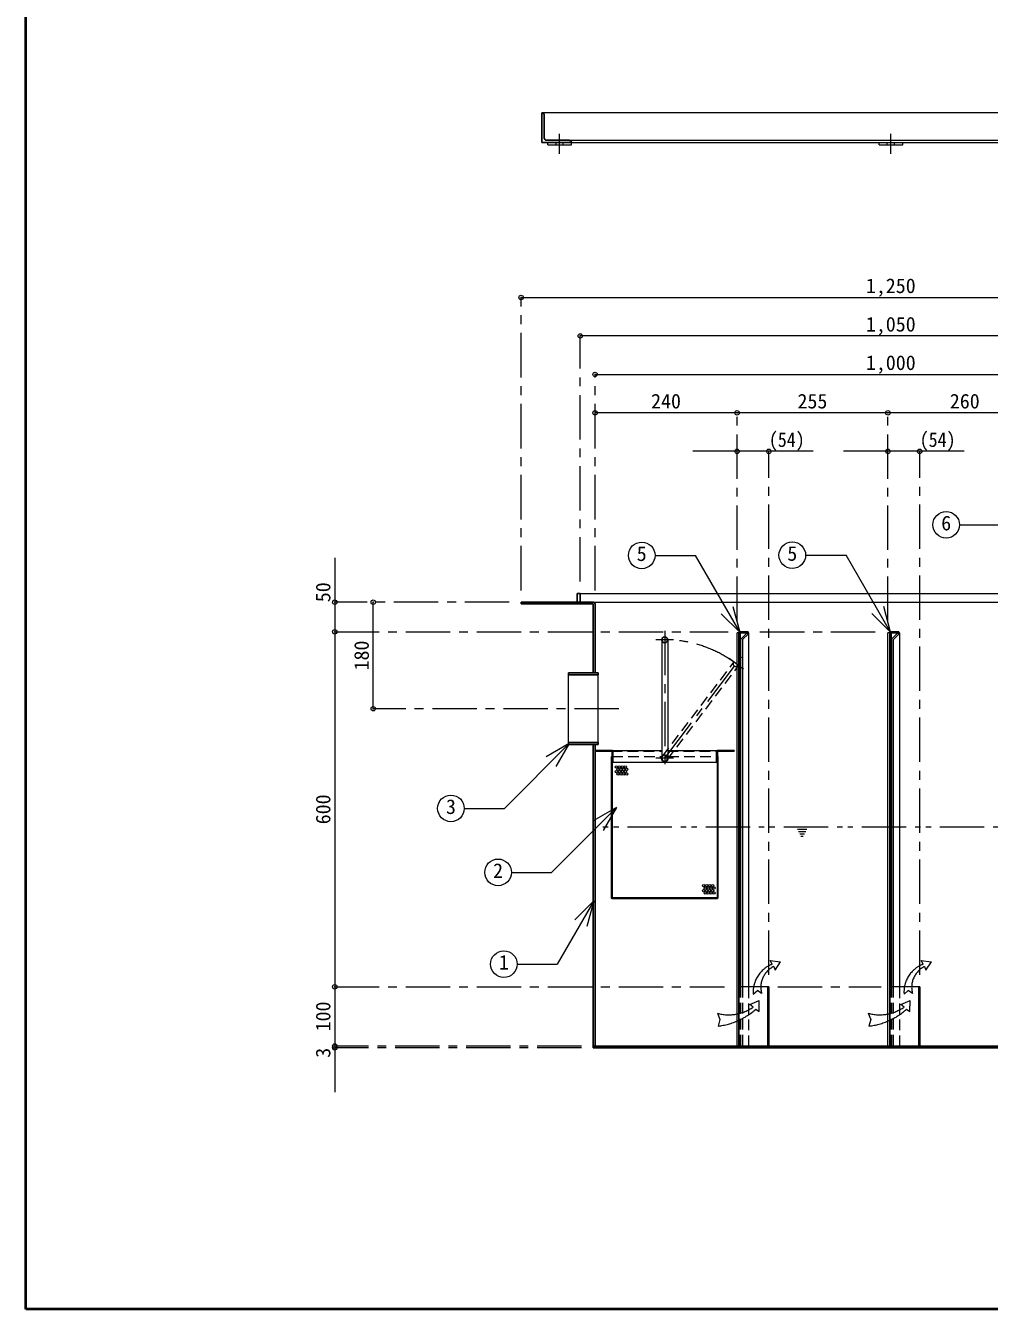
# Model space of a CAD drawing. Units: millimetres at full size, sheet at 1:15. Extents: x -3184 to 2891, y -2037 to 2178.
# Drawn here: x -3184 to -1555, y -2037 to 132 of the extents above; entities that cross this region are included whole.
import ezdxf
from ezdxf.enums import TextEntityAlignment as Align

# ---------------------------------------------------------------- set-up
doc = ezdxf.new("R2010")
doc.units = ezdxf.units.MM
doc.header["$LTSCALE"] = 15
doc.header["$PDMODE"] = 32
doc.header["$PDSIZE"] = 7.5
for name, pattern in [('CHAIN1', [8, 5, -1, 1, -1]), ('DASHED1', [1.8, 1.2, -0.6]), ('DOUBLE_CHAIN1', [8.8, 5, -1, 0.6, -0.6, 0.6, -1])]:
    doc.linetypes.add(name, pattern=pattern)
doc.layers.add('0-0', color=4, linetype='Continuous', lineweight=9)
doc.styles.add('ＭＳ ゴシック', font='')
doc.styles.get('ＭＳ ゴシック').set_extended_font_data('MS Gothic')

msp = doc.modelspace()

# ---------------------------------------------------------------- linework, layer by layer
at = {"layer": '0-0', "color": 1, "lineweight": 40}
for p, q in [((-3184.2, -2037.13), (-3184.2, 2177.87)), ((2890.8, -2037.13), (-3184.2, -2037.13))]:
    msp.add_line(p, q, dxfattribs=at)
at = {"layer": '0-0', "color": 5, "lineweight": 25}
for p, q in [((-2311.7, -65.33), (-2311.7, -15.33)), ((-2307.7, -57.33), (-2307.7, -19.33)), ((-2303.7, -61.33), (-2265.7, -61.33)), ((-2311.7, -65.33), (-2261.7, -65.33)), ((-2346.7, -845.13), (-2346.7, -842.13)), ((-2224.7, -842.13), (-2346.7, -842.13)), ((-2226.2, -845.13), (-2346.7, -845.13)), ((-2251.7, -842.13), (-2251.7, -827.13)), ((-2251.7, -827.13), (-2246.7, -827.13)), ((-2246.7, -842.13), (-2246.7, -827.13)), ((-2221.7, -845.13), (-2221.7, -961.63)), ((-2224.7, -846.63), (-2224.7, -961.63)), ((-1977.95, -893.63), (-1977.95, -1492.13)), ((-1976.45, -892.13), (-1962.95, -892.13)), ((-1976.45, -894.38), (-1976.45, -1492.13)), ((-1975.7, -893.63), (-1962.95, -893.63)), ((-1962.95, -893.63), (-1962.95, -892.13)), ((-1722.95, -893.63), (-1722.95, -1492.13)), ((-1721.45, -892.13), (-1707.95, -892.13)), ((-1721.45, -894.38), (-1721.45, -1492.13)), ((-1720.7, -893.63), (-1707.95, -893.63)), ((-1707.95, -893.63), (-1707.95, -892.13)), ((-2266.7, -961.63), (-2216.7, -961.63)), ((-2266.7, -961.63), (-2266.7, -965.13)), ((-2266.7, -965.13), (-2216.7, -965.13)), ((-2216.7, -961.63), (-2216.7, -965.13)), ((-2266.7, -1079.13), (-2216.7, -1079.13)), ((-2266.7, -1079.13), (-2266.7, -1082.63)), ((-2266.7, -1082.63), (-2216.7, -1082.63)), ((-2224.7, -1082.63), (-2224.7, -1595.13)), ((-2221.7, -1592.13), (-2221.7, -1082.63)), ((-2216.7, -1079.13), (-2216.7, -1082.63)), ((-2221.45, -1092.63), (-2221.45, -1094.13)), ((-2192.95, -1092.63), (-2221.45, -1092.63)), ((-2193.7, -1094.13), (-2221.45, -1094.13)), ((-2193.95, -1102.63), (-2192.95, -1102.63)), ((-2193.95, -1341.63), (-2193.95, -1102.63)), ((-2192.95, -1341.13), (-2192.95, -1094.88)), ((-2191.45, -1094.13), (-2191.45, -1112.63)), ((-2016.45, -1094.13), (-2016.45, -1112.63)), ((-2014.95, -1092.63), (-1986.45, -1092.63)), ((-2014.95, -1341.13), (-2014.95, -1094.88)), ((-2014.95, -1102.63), (-2013.95, -1102.63)), ((-2014.2, -1094.13), (-1986.45, -1094.13)), ((-2013.95, -1341.63), (-2013.95, -1102.63)), ((-1986.45, -1094.13), (-1986.45, -1092.63)), ((-2192.95, -1112.63), (-2191.45, -1112.63)), ((-2016.45, -1112.63), (-2014.95, -1112.63)), ((-2014.95, -1342.63), (-2192.95, -1342.63)), ((-2015.45, -1341.63), (-2192.45, -1341.63)), ((-1976.45, -1492.13), (-1977.95, -1492.13)), ((-1929.45, -1492.13), (-1929.45, -1592.13)), ((-1927.95, -1492.13), (-1929.45, -1492.13)), ((-1927.95, -1492.13), (-1927.95, -1592.13)), ((-1721.45, -1492.13), (-1722.95, -1492.13)), ((-1674.45, -1492.13), (-1674.45, -1592.13)), ((-1672.95, -1492.13), (-1674.45, -1492.13)), ((-1672.95, -1492.13), (-1672.95, -1592.13)), ((-1218.7, -1592.13), (-2224.7, -1592.13)), ((-1218.7, -1595.13), (-2224.7, -1595.13))]:
    msp.add_line(p, q, dxfattribs=at)
at = {"layer": '0-0', "color": 7, "lineweight": 18}
for p, q in [((-1131.7, -15.33), (-2311.7, -15.33)), ((-2265.7, -61.33), (-1177.7, -61.33)), ((-2261.7, -65.33), (-1181.7, -65.33)), ((-1605.63, -711.29), (-1537.18, -711.29)), ((-2120.35, -763.01), (-2051.89, -763.01)), ((-1976.65, -893.33), (-2051.89, -763.01)), ((-1865.81, -762.67), (-1797.36, -762.67)), ((-1722.12, -892.99), (-1797.36, -762.67)), ((-1976.65, -893.33), (-2008.47, -861.51)), ((-1976.65, -893.33), (-1988.3, -849.87)), ((-1722.12, -892.99), (-1753.94, -861.17)), ((-1722.12, -892.99), (-1733.76, -849.53)), ((-2108.95, -905.63), (-2108.95, -1105.63)), ((-2098.95, -905.63), (-2098.95, -1105.63)), ((-1978.7, -893.63), (-1981.7, -893.63)), ((-1981.7, -1592.13), (-1981.7, -893.63)), ((-1978.7, -1592.13), (-1978.7, -893.63)), ((-1975.7, -905.87), (-1975.7, -1492.13)), ((-1974.82, -903.75), (-1964.7, -893.63)), ((-1972.7, -906.49), (-1972.7, -1492.13)), ((-1972.26, -905.43), (-1962.58, -895.75)), ((-1964.7, -893.63), (-1962.58, -895.75)), ((-1723.7, -893.63), (-1726.7, -893.63)), ((-1726.7, -1592.13), (-1726.7, -893.63)), ((-1723.7, -1592.13), (-1723.7, -893.63)), ((-1720.7, -905.87), (-1720.7, -1492.13)), ((-1719.82, -903.75), (-1709.7, -893.63)), ((-1717.7, -906.49), (-1717.7, -1492.13)), ((-1717.26, -905.43), (-1707.58, -895.75)), ((-1709.7, -893.63), (-1707.58, -895.75)), ((-2266.7, -1079.13), (-2266.7, -965.13)), ((-2216.7, -1079.13), (-2216.7, -965.13)), ((-2265.4, -1080.89), (-2375.07, -1190.56)), ((-2265.4, -1080.89), (-2304.38, -1103.39)), ((-2265.4, -1080.89), (-2287.9, -1119.87)), ((-2442.83, -1190.56), (-2375.07, -1190.56)), ((-2185.74, -1189.04), (-2295.41, -1298.7)), ((-2185.74, -1189.04), (-2224.71, -1211.54)), ((-2185.74, -1189.04), (-2208.24, -1228.01)), ((-2363.16, -1298.7), (-2295.41, -1298.7)), ((-2223.98, -1346.88), (-2285.64, -1453.68)), ((-2223.98, -1346.88), (-2255.8, -1378.7)), ((-2223.98, -1346.88), (-2235.63, -1390.35)), ((-2353.3, -1453.68), (-2285.64, -1453.68)), ((-1977.95, -1592.13), (-1977.95, -1492.13)), ((-1929.45, -1492.13), (-1976.45, -1492.13)), ((-1722.95, -1592.13), (-1722.95, -1492.13)), ((-1674.45, -1492.13), (-1721.45, -1492.13))]:
    msp.add_line(p, q, dxfattribs=at)
at = {"layer": '0-0', "linetype": 'CHAIN1'}
for p, q in [((-2281.7, -84.33), (-2281.7, -50.33)), ((-1721.7, -84.33), (-1721.7, -50.33)), ((-2346.7, -822.13), (-2346.7, -327.13)), ((-2246.7, -807.13), (-2246.7, -392.13)), ((-2221.7, -822.13), (-2221.7, -457.13)), ((-1981.7, -873.63), (-1981.7, -522.13)), ((-1726.7, -873.63), (-1726.7, -522.13)), ((-1927.95, -1472.13), (-1927.95, -587.13)), ((-1672.95, -1472.13), (-1672.95, -587.13)), ((-2366.7, -842.13), (-2661.7, -842.13)), ((-2661.7, -892.13), (-1996.45, -892.13)), ((-2088.95, -905.63), (-2118.95, -905.63)), ((-2103.95, -890.63), (-2103.95, -1120.63)), ((-1942.95, -892.13), (-1741.45, -892.13)), ((-2103.95, -1105.63), (-1973.88, -934.44)), ((-1971.01, -955.46), (-1994.9, -937.31)), ((-2181.7, -1022.13), (-2596.7, -1022.13)), ((-2088.95, -1105.63), (-2118.95, -1105.63)), ((-2661.7, -1492.13), (-2002.95, -1492.13)), ((-1912.95, -1492.13), (-1737.95, -1492.13)), ((-2244.7, -1592.13), (-2661.7, -1592.13)), ((-2244.7, -1595.13), (-2661.7, -1595.13))]:
    msp.add_line(p, q, dxfattribs=at)
at = {"layer": '0-0'}
for p, q in [((-2301.7, -69.33), (-2301.7, -65.33)), ((-2301.7, -69.33), (-2261.7, -69.33)), ((-2261.7, -69.33), (-2261.7, -65.33)), ((-1741.7, -69.33), (-1741.7, -65.33)), ((-1741.7, -69.33), (-1701.7, -69.33)), ((-1701.7, -69.33), (-1701.7, -65.33)), ((-2346.7, -327.13), (-1096.7, -327.13)), ((-1196.7, -392.13), (-2246.7, -392.13)), ((-2221.7, -457.13), (-1221.7, -457.13)), ((-1981.7, -522.13), (-2221.7, -522.13)), ((-1726.7, -522.13), (-1981.7, -522.13)), ((-1466.7, -522.13), (-1726.7, -522.13)), ((-1852.95, -587.13), (-2056.7, -587.13)), ((-1597.95, -587.13), (-1801.7, -587.13)), ((-2661.7, -767.13), (-2661.7, -892.13)), ((-2596.7, -1022.13), (-2596.7, -842.13)), ((-2246.7, -827.13), (-1196.7, -827.13)), ((-2224.7, -842.13), (-1218.7, -842.13)), ((-2661.7, -892.13), (-2661.7, -1492.13)), ((-1978.7, -893.63), (-1977.95, -893.63)), ((-1962.95, -893.63), (-1961.7, -893.63)), ((-1961.7, -1492.13), (-1961.7, -893.63)), ((-1723.7, -893.63), (-1722.95, -893.63)), ((-1707.95, -893.63), (-1706.7, -893.63)), ((-1706.7, -1492.13), (-1706.7, -893.63)), ((-2192.95, -1092.63), (-2108.95, -1092.63)), ((-2098.95, -1092.63), (-2014.95, -1092.63)), ((-2191.45, -1112.63), (-2016.45, -1112.63)), ((-2661.7, -1492.13), (-2661.7, -1592.13)), ((-2661.7, -1592.13), (-2661.7, -1670.13))]:
    msp.add_line(p, q, dxfattribs=at)
at = {"layer": '0-0', "linetype": 'DASHED1'}
for p, q in [((-2287.7, -69.33), (-2287.7, -65.33)), ((-2275.7, -69.33), (-2275.7, -65.33)), ((-1727.7, -69.33), (-1727.7, -65.33)), ((-1715.7, -69.33), (-1715.7, -65.33)), ((-2107.93, -1102.61), (-1986.93, -943.36)), ((-2099.97, -1108.66), (-1978.97, -949.41)), ((-2193.7, -1094.13), (-2108.95, -1094.13)), ((-2098.95, -1094.13), (-2014.2, -1094.13)), ((-2097.95, -1102.63), (-2014.95, -1102.63)), ((-2097.95, -1102.63), (-2097.95, -1105.63)), ((-1976.45, -1492.13), (-1976.45, -1592.13)), ((-1975.7, -1492.13), (-1975.7, -1592.13)), ((-1972.7, -1492.13), (-1972.7, -1592.13)), ((-1961.7, -1592.13), (-1961.7, -1492.13)), ((-1721.45, -1492.13), (-1721.45, -1592.13)), ((-1720.7, -1492.13), (-1720.7, -1592.13)), ((-1717.7, -1492.13), (-1717.7, -1592.13)), ((-1706.7, -1592.13), (-1706.7, -1492.13))]:
    msp.add_line(p, q, dxfattribs=at)
at = {"layer": '0-0', "linetype": 'DOUBLE_CHAIN1'}
for p, q in [((-1431.7, -1222.13), (-2221.7, -1222.13)), ((-1863.7, -1226.13), (-1879.7, -1226.13)), ((-1865.7, -1230.13), (-1877.7, -1230.13)), ((-1867.7, -1234.13), (-1875.7, -1234.13)), ((-1869.7, -1238.13), (-1873.7, -1238.13)), ((-1922.19, -1453.96), (-1925.74, -1447.54)), ((-1925.74, -1447.54), (-1908.07, -1449.78)), ((-1667.19, -1453.96), (-1670.74, -1447.54)), ((-1670.74, -1447.54), (-1653.07, -1449.78)), ((-1959.94, -1522.2), (-1944.04, -1515.3)), ((-1954.37, -1504.7), (-1947.26, -1498.6)), ((-1940.13, -1503.46), (-1947.26, -1498.6)), ((-1704.94, -1522.2), (-1689.04, -1515.3)), ((-1699.37, -1504.7), (-1692.26, -1498.6)), ((-1685.13, -1503.46), (-1692.26, -1498.6)), ((-1954.37, -1526.36), (-1959.94, -1522.2)), ((-1699.37, -1526.36), (-1704.94, -1522.2))]:
    msp.add_line(p, q, dxfattribs=at)
at = {"layer": '0-0', "linetype": 'DASHED1'}
msp.add_lwpolyline([(-2192.95, -1102.63), (-2109.95, -1102.63), (-2109.95, -1105.63)], dxfattribs=at)
at = {"layer": '0-0', "linetype": 'DOUBLE_CHAIN1'}
for points in [[(-1919.71, -1457.67), (-1917.39, -1464.24), (-1908.07, -1449.78)], [(-1664.71, -1457.67), (-1662.39, -1464.24), (-1653.07, -1449.78)], [(-1950.03, -1530.07), (-1944.53, -1533.93), (-1944.04, -1515.3)], [(-1695.03, -1530.07), (-1689.53, -1533.93), (-1689.04, -1515.3)], [(-2015.01, -1536.88), (-2010.52, -1547.57), (-2013.77, -1558.53)], [(-1760.01, -1536.88), (-1755.52, -1547.57), (-1758.77, -1558.53)]]:
    msp.add_lwpolyline(points, dxfattribs=at)
at = {"layer": '0-0', "color": 7, "lineweight": 18}
for centre in [(-1628.13, -711.29), (-2142.85, -763.01), (-1888.31, -762.67), (-2465.33, -1190.56), (-2385.66, -1298.7), (-2375.8, -1453.68)]:
    msp.add_circle(centre, 22.5, dxfattribs=at)
at = {"layer": '0-0', "color": 5, "lineweight": 25}
msp.add_circle((-2103.95, -905.63), 5, dxfattribs=at)
at = {"layer": '0-0', "linetype": 'DASHED1'}
msp.add_circle((-1982.95, -946.38), 5, dxfattribs=at)
at = {"layer": '0-0'}
for centre in [(-2185.61, -1120.43), (-2185.61, -1128.43), (-2183.11, -1124.43), (-2180.61, -1120.43), (-2180.61, -1128.43), (-2178.11, -1124.43), (-2175.61, -1120.43), (-2175.61, -1128.43), (-2173.11, -1124.43), (-2170.61, -1120.43), (-2170.61, -1128.43), (-2168.11, -1124.43), (-2183.11, -1132.43), (-2178.11, -1132.43), (-2173.11, -1132.43), (-2168.11, -1132.43), (-2038, -1321.34), (-2033, -1321.34), (-2028, -1321.34), (-2023, -1321.34), (-2038, -1329.34), (-2035.5, -1325.34), (-2035.5, -1333.34), (-2033, -1329.34), (-2030.5, -1325.34), (-2030.5, -1333.34), (-2028, -1329.34), (-2025.5, -1325.34), (-2025.5, -1333.34), (-2023, -1329.34), (-2020.5, -1325.34), (-2020.5, -1333.34)]:
    msp.add_circle(centre, 2, dxfattribs=at)
at = {"layer": '0-0', "color": 5, "lineweight": 25}
for centre, radius, start, end in [((-2311.7, -19.33), 4, 0, 90), ((-2303.7, -57.33), 4, 180, 270), ((-2265.7, -65.33), 4, 0, 90), ((-2226.2, -846.63), 1.5, 0, 90), ((-2224.7, -845.13), 3, 0, 90), ((-1976.45, -893.63), 1.5, 90, 180), ((-1975.7, -894.38), 0.75, 90, 180), ((-1721.45, -893.63), 1.5, 90, 180), ((-1720.7, -894.38), 0.75, 90, 180), ((-2193.7, -1094.88), 0.75, 0, 90), ((-2192.95, -1094.13), 1.5, 0, 90), ((-2014.95, -1094.13), 1.5, 90, 180), ((-2014.2, -1094.88), 0.75, 90, 180), ((-2192.95, -1341.63), 1, 180, 270), ((-2192.45, -1341.13), 0.5, 180, 270), ((-2015.45, -1341.13), 0.5, 270, 0), ((-2014.95, -1341.63), 1, 270, 0)]:
    msp.add_arc(centre, radius, start, end, dxfattribs=at)
at = {"layer": '0-0', "linetype": 'CHAIN1'}
msp.add_arc((-2103.95, -1105.63), 200, 52.77116, 90, dxfattribs=at)
at = {"layer": '0-0', "color": 7, "lineweight": 18}
for centre, radius, start, end in [((-1972.7, -905.87), 3, 135, 180), ((-1971.2, -906.49), 1.5, 135, 180), ((-1717.7, -905.87), 3, 135, 180), ((-1716.2, -906.49), 1.5, 135, 180), ((-2103.95, -1105.63), 5, 180, 0)]:
    msp.add_arc(centre, radius, start, end, dxfattribs=at)
at = {"layer": '0-0', "linetype": 'DASHED1'}
for radius, start, end in [(6, 180, 0), (5, 0, 180)]:
    msp.add_arc((-2103.95, -1105.63), radius, start, end, dxfattribs=at)
at = {"layer": '0-0', "linetype": 'DOUBLE_CHAIN1'}
for centre, radius, start, end in [((-1904.47, -1500.77), 50.05, 110.73128, 184.50736), ((-1902.09, -1492.98), 39.46, 116.52955, 195.40187), ((-1649.47, -1500.77), 50.05, 110.73128, 184.50736), ((-1647.09, -1492.98), 39.46, 116.52955, 195.40187), ((-1995.99, -1466.45), 72.95, 254.88934, 304.79293), ((-2027.15, -1442.98), 116.33, 276.6062, 311.52506), ((-1740.99, -1466.45), 72.95, 254.88934, 304.79293), ((-1772.15, -1442.98), 116.33, 276.6062, 311.52506)]:
    msp.add_arc(centre, radius, start, end, dxfattribs=at)
at = {"layer": '0-0', "color": 1}
for p in [(-2346.7, -327.13), (-2246.7, -392.13), (-2221.7, -457.13), (-2221.7, -522.13), (-1981.7, -522.13), (-1726.7, -522.13), (-1981.7, -587.13), (-1927.95, -587.13), (-1726.7, -587.13), (-1672.95, -587.13), (-2661.7, -842.13), (-2596.7, -842.13), (-2661.7, -892.13), (-2596.7, -1022.13), (-2661.7, -1492.13), (-2661.7, -1592.13), (-2661.7, -1595.13)]:
    msp.add_point(p, dxfattribs=at)

# ---------------------------------------------------------------- texts
at = {"layer": '0-0', "color": 7, "style": 'ＭＳ ゴシック'}
for s, p in [('1,250', (-1763.89, -327.13)), ('1,050', (-1763.89, -392.13)), ('1,000', (-1763.89, -457.13)), ('240', (-2127.01, -522.13)), ('255', (-1879.51, -522.13)), ('260', (-1622.01, -522.13)), ('6', (-1636.57, -728.16)), ('5', (-2151.28, -779.89)), ('5', (-1896.75, -779.55)), ('3', (-2473.76, -1207.43)), ('2', (-2394.1, -1315.58)), ('1', (-2384.24, -1470.55))]:
    msp.add_text(s, height=24.74, dxfattribs=at).set_placement(p, align=Align.BOTTOM_LEFT)
at = {"layer": '0-0', "color": 7, "style": 'ＭＳ ゴシック', "width": 0.9}
for p in [(-1927.95, -587.13), (-1672.95, -587.13)]:
    msp.add_text('(54)', height=24.74, dxfattribs=at).set_placement(p, align=Align.BOTTOM_LEFT)
at = {"layer": '0-0', "color": 7, "style": 'ＭＳ ゴシック'}
for s, p in [('50', (-2661.7, -842.13)), ('180', (-2596.7, -957.44)), ('600', (-2661.7, -1217.44)), ('100', (-2661.7, -1567.44)), ('3', (-2661.7, -1612.01))]:
    msp.add_text(s, height=24.74, rotation=90, dxfattribs=at).set_placement(p, align=Align.BOTTOM_LEFT)

doc.saveas('drawing.dxf')
